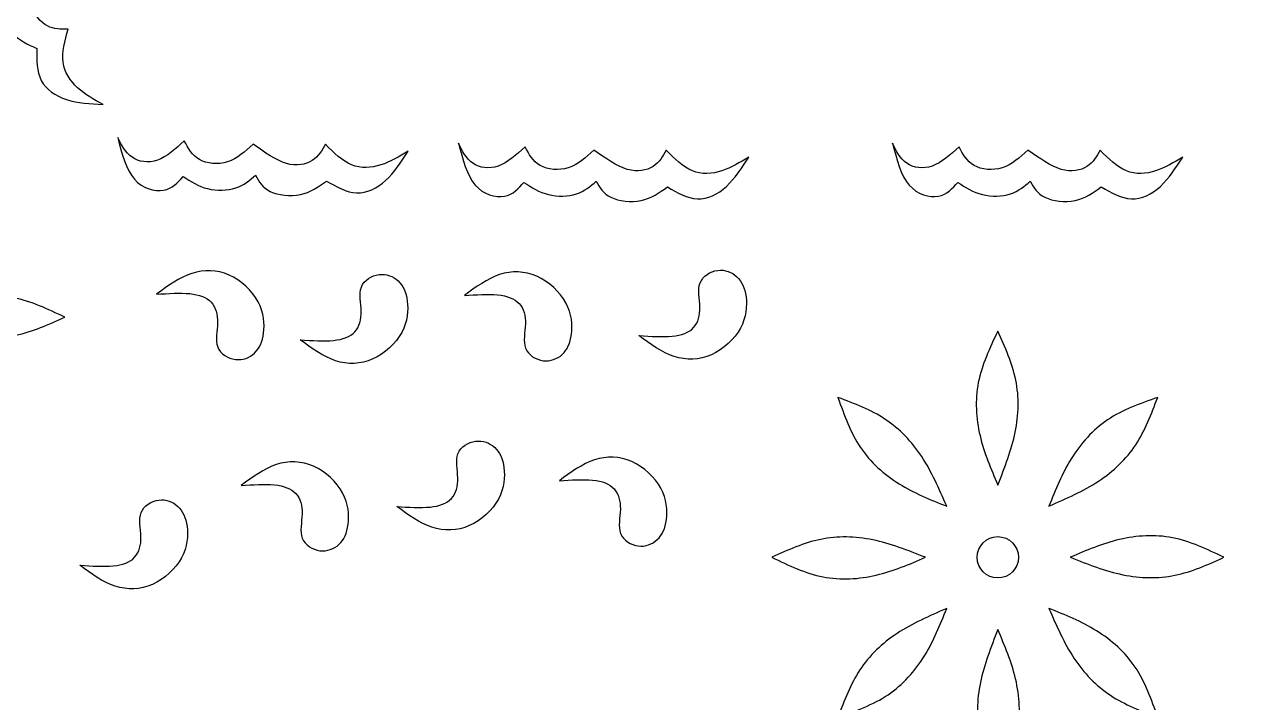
# Model space of a CAD drawing. Header units: millimetres. Extents: x 30 to 570, y 16 to 401.
# Drawn here: x 92.3 to 163.5, y 214.3 to 253.6 of the extents above; entities that cross this region are included whole.
import ezdxf

# ---------------------------------------------------------------- set-up
doc = ezdxf.new("R2010")
doc.units = ezdxf.units.MM
doc.layers.add('Default', color=7, linetype='Continuous')
doc.layers.add('DV1_Layer_1', color=7, linetype='Continuous')

# ---------------------------------------------------------------- blocks, each defined once
blk = doc.blocks.new('SE')
at = {"layer": 'DV1_Layer_1', "color": 7, "linetype": 'Continuous'}
blk.add_circle((148.851, 222.704), 1.201, dxfattribs=at)
for points, knots in [([(300.174, 19.959), (298.126, 20.003), (296.078, 20.048), (294.365, 20.471), (292.65, 20.894), (291.27, 21.695), (290.402, 22.741), (289.534, 23.788), (289.178, 25.079), (288.822, 26.37), (287.263, 26.325), (284.147, 26.236), (281.209, 28.284), (280.051, 29.419), (278.894, 30.555), (278.048, 31.801), (277.202, 33.048), (276.49, 32.424), (275.065, 31.178), (271.86, 31.534), (270.68, 32.313), (269.5, 33.092), (268.743, 34.472), (267.986, 35.853), (267.051, 34.873), (266.116, 33.894), (264.736, 33.382), (263.356, 32.87), (261.531, 32.825), (260.129, 33.159), (258.726, 33.493), (257.747, 34.205), (257.079, 35.073), (256.411, 35.942), (256.055, 36.966), (255.699, 37.989), (253.829, 37.9), (250.089, 37.722), (244.213, 39.859), (238.87, 42.263), (234.952, 41.907), (233.016, 41.418), (231.079, 40.928), (229.165, 40.126), (227.139, 38.791), (225.114, 37.455), (222.977, 35.585), (220.461, 33.872), (217.946, 32.157), (212.158, 29.041), (208.285, 27.038), (201.963, 24.99), (198.958, 24.344), (195.953, 23.699), (193.104, 23.431), (189.431, 23.498), (185.758, 23.565), (181.261, 23.966), (177.099, 25.279), (172.936, 26.592), (165.279, 31.044), (156.909, 35.496), (153.214, 37.077), (149.519, 38.657), (146.313, 39.592), (143.486, 40.015), (140.659, 40.438), (138.21, 40.349), (135.873, 39.659), (133.536, 38.969), (129.084, 36.387), (124.276, 35.585), (121.983, 35.407), (119.69, 35.229), (117.509, 35.274), (115.661, 35.63), (113.814, 35.986), (112.3, 36.654), (110.786, 37.322), (109.896, 35.808), (108.115, 32.781), (104.553, 31.534), (102.862, 31.245), (101.17, 30.955), (99.567, 31), (98.209, 31.534), (96.851, 32.068), (95.738, 33.092), (94.959, 34.205), (94.18, 35.318), (93.735, 36.52), (93.423, 37.789), (93.112, 39.058), (92.934, 40.394), (92.756, 41.729), (90.173, 40.883), (87.591, 40.037), (84.564, 39.214), (81.537, 38.39), (74.591, 36.787), (69.427, 36.431), (66.6, 36.676), (63.773, 36.921), (60.701, 37.589), (57.407, 38.902), (54.112, 40.215), (50.595, 42.174), (48.236, 45.179), (45.876, 48.185), (43.472, 56.287), (44.808, 61.362), (45.943, 63.41), (47.078, 65.458), (48.681, 67.017), (50.283, 68.575), (47.523, 70.89), (44.763, 73.205), (42.003, 75.52), (44.451, 78.147), (46.9, 80.773), (49.349, 83.4), (46.766, 85.804), (44.184, 88.208), (41.602, 90.612), (44.14, 93.239), (46.677, 95.865), (49.215, 98.492), (46.633, 101.119), (44.051, 103.746), (41.469, 106.372), (44.14, 109.043), (46.811, 111.715), (49.482, 114.386), (46.677, 116.879), (43.873, 119.372), (41.068, 121.865), (43.338, 124.625), (45.609, 127.386), (47.879, 130.146), (45.119, 132.684), (42.359, 135.221), (39.599, 137.759), (41.958, 140.385), (44.318, 143.012), (46.677, 145.639), (44.006, 147.998), (41.335, 150.358), (38.664, 152.718), (41.335, 155.3), (44.006, 157.882), (46.677, 160.464), (43.917, 162.868), (41.157, 165.272), (38.397, 167.676), (41.157, 170.392), (43.917, 173.108), (46.677, 175.823), (43.784, 178.094), (40.89, 180.364), (37.996, 182.635), (40.623, 185.306), (43.249, 187.977), (45.876, 190.649), (43.427, 193.142), (40.979, 195.635), (38.53, 198.128), (41.379, 200.487), (44.229, 202.847), (47.078, 205.207), (44.629, 207.7), (42.181, 210.193), (39.732, 212.686), (42.136, 215.224), (44.54, 217.761), (46.944, 220.299), (44.273, 222.658), (41.602, 225.018), (38.931, 227.378), (41.29, 230.316), (43.65, 233.254), (46.01, 236.193), (43.472, 238.374), (40.934, 240.555), (38.397, 242.737), (40.934, 245.675), (43.472, 248.614), (46.01, 251.552), (43.027, 253.555), (40.044, 255.559), (37.061, 257.562), (39.777, 259.833), (42.492, 262.103), (45.208, 264.374), (42.27, 267.045), (39.332, 269.716), (36.393, 272.387), (39.332, 274.925), (42.27, 277.463), (45.208, 280), (42.403, 282.493), (39.599, 284.986), (36.794, 287.48), (39.821, 290.062), (42.849, 292.644), (45.876, 295.226), (43.249, 297.808), (40.623, 300.39), (37.996, 302.973), (41.068, 305.288), (44.14, 307.603), (47.212, 309.918), (44.496, 311.877), (41.78, 313.835), (39.064, 315.794), (41.825, 318.51), (44.585, 321.226), (47.345, 323.941), (44.407, 326.791), (41.469, 329.64), (38.53, 332.489), (41.602, 334.804), (44.674, 337.119), (47.746, 339.434), (44.897, 342.239), (42.047, 345.044), (39.198, 347.849), (42.003, 349.941), (44.808, 352.034), (47.612, 354.126), (44.763, 356.174), (41.914, 358.222), (39.064, 360.27), (41.825, 363.075), (44.585, 365.879), (47.345, 368.684), (44.852, 370.776), (42.359, 372.869), (39.866, 374.961)], [0, 0, 0, 0, 0.011364, 0.011364, 0.011364, 0.022727, 0.022727, 0.022727, 0.034091, 0.034091, 0.034091, 0.045455, 0.056818, 0.056818, 0.056818, 0.068182, 0.068182, 0.068182, 0.079545, 0.090909, 0.090909, 0.090909, 0.102273, 0.102273, 0.102273, 0.113636, 0.113636, 0.113636, 0.125, 0.125, 0.125, 0.136364, 0.136364, 0.136364, 0.147727, 0.147727, 0.147727, 0.159091, 0.170455, 0.181818, 0.193182, 0.193182, 0.193182, 0.204545, 0.204545, 0.204545, 0.215909, 0.215909, 0.215909, 0.227273, 0.238636, 0.25, 0.25, 0.25, 0.261364, 0.261364, 0.261364, 0.272727, 0.272727, 0.272727, 0.284091, 0.295455, 0.295455, 0.295455, 0.306818, 0.306818, 0.306818, 0.318182, 0.318182, 0.318182, 0.329545, 0.340909, 0.340909, 0.340909, 0.352273, 0.352273, 0.352273, 0.363636, 0.363636, 0.363636, 0.375, 0.386364, 0.386364, 0.386364, 0.397727, 0.397727, 0.397727, 0.409091, 0.409091, 0.409091, 0.420455, 0.420455, 0.420455, 0.431818, 0.431818, 0.431818, 0.443182, 0.443182, 0.443182, 0.454545, 0.465909, 0.465909, 0.465909, 0.477273, 0.477273, 0.477273, 0.488636, 0.488636, 0.488636, 0.5, 0.511364, 0.511364, 0.511364, 0.522727, 0.522727, 0.522727, 0.534091, 0.534091, 0.534091, 0.545455, 0.545455, 0.545455, 0.556818, 0.556818, 0.556818, 0.568182, 0.568182, 0.568182, 0.579545, 0.579545, 0.579545, 0.590909, 0.590909, 0.590909, 0.602273, 0.602273, 0.602273, 0.613636, 0.613636, 0.613636, 0.625, 0.625, 0.625, 0.636364, 0.636364, 0.636364, 0.647727, 0.647727, 0.647727, 0.659091, 0.659091, 0.659091, 0.670455, 0.670455, 0.670455, 0.681818, 0.681818, 0.681818, 0.693182, 0.693182, 0.693182, 0.704545, 0.704545, 0.704545, 0.715909, 0.715909, 0.715909, 0.727273, 0.727273, 0.727273, 0.738636, 0.738636, 0.738636, 0.75, 0.75, 0.75, 0.761364, 0.761364, 0.761364, 0.772727, 0.772727, 0.772727, 0.784091, 0.784091, 0.784091, 0.795455, 0.795455, 0.795455, 0.806818, 0.806818, 0.806818, 0.818182, 0.818182, 0.818182, 0.829545, 0.829545, 0.829545, 0.840909, 0.840909, 0.840909, 0.852273, 0.852273, 0.852273, 0.863636, 0.863636, 0.863636, 0.875, 0.875, 0.875, 0.886364, 0.886364, 0.886364, 0.897727, 0.897727, 0.897727, 0.909091, 0.909091, 0.909091, 0.920455, 0.920455, 0.920455, 0.931818, 0.931818, 0.931818, 0.943182, 0.943182, 0.943182, 0.954545, 0.954545, 0.954545, 0.965909, 0.965909, 0.965909, 0.977273, 0.977273, 0.977273, 1, 1, 1, 1]), ([(89.221, 264.03), (88.946, 263.617), (88.67, 263.203), (88.593, 262.264), (88.791, 261.737), (89.648, 260.999), (90.306, 260.787), (90.965, 260.574), (90.708, 260.172), (90.452, 259.77), (90.455, 259.273), (90.457, 258.776), (90.719, 258.183), (91.149, 257.789), (91.578, 257.395), (92.177, 257.199), (92.774, 257.004), (92.7, 256.193), (92.625, 255.383), (92.912, 254.165), (93.273, 253.758), (93.657, 253.555), (94.041, 253.353), (94.449, 253.355), (94.857, 253.358), (94.675, 252.692), (94.493, 252.024), (94.57, 251.442), (94.647, 250.859), (94.983, 250.361), (95.413, 249.966), (95.843, 249.572), (96.366, 249.283), (96.889, 248.994), (96.151, 249.032), (95.413, 249.071), (94.77, 249.279), (94.126, 249.487), (93.578, 249.865), (93.305, 250.387), (93.033, 250.909), (93.035, 251.576), (93.038, 252.242), (92.518, 252.482), (91.997, 252.722), (91.599, 253.172), (91.201, 253.623), (90.925, 254.284), (90.892, 254.79), (90.859, 255.296), (91.069, 255.646), (91.278, 255.995), (90.862, 256.141), (90.446, 256.287), (90.074, 256.625), (89.702, 256.962), (89.374, 257.492), (89.226, 258.02), (89.077, 258.549), (89.107, 259.079), (89.138, 259.608), (88.675, 259.701), (88.212, 259.795), (87.882, 260.195), (87.551, 260.594), (87.353, 261.3), (87.598, 261.99), (87.843, 262.68), (88.532, 263.355), (89.221, 264.03)], [0, 0, 0, 0, 0.04, 0.04, 0.08, 0.08, 0.12, 0.12, 0.12, 0.16, 0.16, 0.16, 0.2, 0.2, 0.2, 0.24, 0.24, 0.24, 0.28, 0.28, 0.32, 0.32, 0.32, 0.36, 0.36, 0.36, 0.4, 0.4, 0.4, 0.44, 0.44, 0.44, 0.48, 0.48, 0.48, 0.52, 0.52, 0.52, 0.56, 0.56, 0.56, 0.6, 0.6, 0.6, 0.64, 0.64, 0.64, 0.68, 0.68, 0.68, 0.72, 0.72, 0.72, 0.76, 0.76, 0.76, 0.8, 0.8, 0.8, 0.84, 0.84, 0.84, 0.88, 0.88, 0.88, 0.92, 0.92, 0.92, 1, 1, 1, 1]), ([(97.742, 247.083), (97.964, 246.638), (98.186, 246.194), (98.575, 245.928), (98.963, 245.661), (99.519, 245.572), (100.052, 245.761), (100.585, 245.95), (101.096, 246.416), (101.607, 246.883), (101.829, 246.461), (102.051, 246.038), (102.484, 245.794), (102.917, 245.55), (103.562, 245.483), (104.117, 245.661), (104.672, 245.839), (105.139, 246.261), (105.605, 246.683), (106.271, 246.216), (106.938, 245.75), (108.137, 245.394), (108.67, 245.506), (109.037, 245.739), (109.404, 245.972), (109.603, 246.327), (109.803, 246.683), (110.292, 246.194), (110.781, 245.705), (111.325, 245.483), (111.869, 245.261), (112.469, 245.306), (113.579, 245.661), (114.091, 245.972), (114.601, 246.283), (114.202, 245.661), (113.802, 245.039), (112.802, 244.128), (112.202, 243.839), (111.614, 243.861), (111.025, 243.884), (110.447, 244.217), (109.87, 244.55), (109.404, 244.217), (108.937, 243.884), (108.348, 243.762), (107.76, 243.639), (107.049, 243.728), (106.138, 244.173), (105.938, 244.528), (105.738, 244.883), (105.405, 244.595), (105.072, 244.306), (104.595, 244.15), (104.117, 243.995), (103.495, 243.973), (102.962, 244.106), (102.429, 244.239), (101.984, 244.528), (101.54, 244.817), (101.229, 244.461), (100.918, 244.106), (100.407, 244.017), (99.896, 243.928), (99.185, 244.106), (98.708, 244.661), (98.23, 245.217), (97.986, 246.15), (97.742, 247.083)], [0, 0, 0, 0, 0.04, 0.04, 0.04, 0.08, 0.08, 0.08, 0.12, 0.12, 0.12, 0.16, 0.16, 0.16, 0.2, 0.2, 0.2, 0.24, 0.24, 0.24, 0.28, 0.28, 0.32, 0.32, 0.32, 0.36, 0.36, 0.36, 0.4, 0.4, 0.4, 0.44, 0.44, 0.48, 0.48, 0.48, 0.52, 0.52, 0.56, 0.56, 0.56, 0.6, 0.6, 0.6, 0.64, 0.64, 0.64, 0.68, 0.68, 0.72, 0.72, 0.72, 0.76, 0.76, 0.76, 0.8, 0.8, 0.8, 0.84, 0.84, 0.84, 0.88, 0.88, 0.88, 0.92, 0.92, 0.92, 1, 1, 1, 1]), ([(117.532, 246.738), (117.755, 246.294), (117.977, 245.85), (118.365, 245.583), (118.754, 245.317), (119.31, 245.228), (119.842, 245.417), (120.376, 245.606), (120.887, 246.072), (121.398, 246.539), (121.62, 246.117), (121.842, 245.694), (122.275, 245.45), (122.708, 245.206), (123.353, 245.139), (123.908, 245.317), (124.463, 245.494), (124.93, 245.917), (125.396, 246.339), (126.062, 245.872), (126.729, 245.406), (127.928, 245.05), (128.461, 245.161), (128.828, 245.394), (129.194, 245.628), (129.394, 245.983), (129.594, 246.339), (130.083, 245.85), (130.572, 245.361), (131.116, 245.139), (131.66, 244.917), (132.26, 244.962), (133.37, 245.317), (133.882, 245.628), (134.392, 245.939), (133.993, 245.317), (133.593, 244.695), (132.593, 243.784), (131.993, 243.495), (131.405, 243.517), (130.816, 243.54), (130.238, 243.873), (129.661, 244.206), (129.194, 243.873), (128.728, 243.54), (128.139, 243.418), (127.551, 243.295), (126.84, 243.384), (125.929, 243.828), (125.729, 244.184), (125.529, 244.539), (125.196, 244.251), (124.863, 243.962), (124.385, 243.806), (123.908, 243.651), (123.286, 243.628), (122.753, 243.762), (122.22, 243.895), (121.775, 244.184), (121.331, 244.473), (121.02, 244.117), (120.709, 243.762), (120.198, 243.673), (119.687, 243.584), (118.976, 243.762), (118.499, 244.317), (118.021, 244.873), (117.777, 245.805), (117.532, 246.738)], [0, 0, 0, 0, 0.04, 0.04, 0.04, 0.08, 0.08, 0.08, 0.12, 0.12, 0.12, 0.16, 0.16, 0.16, 0.2, 0.2, 0.2, 0.24, 0.24, 0.24, 0.28, 0.28, 0.32, 0.32, 0.32, 0.36, 0.36, 0.36, 0.4, 0.4, 0.4, 0.44, 0.44, 0.48, 0.48, 0.48, 0.52, 0.52, 0.56, 0.56, 0.56, 0.6, 0.6, 0.6, 0.64, 0.64, 0.64, 0.68, 0.68, 0.72, 0.72, 0.72, 0.76, 0.76, 0.76, 0.8, 0.8, 0.8, 0.84, 0.84, 0.84, 0.88, 0.88, 0.88, 0.92, 0.92, 0.92, 1, 1, 1, 1]), ([(142.732, 246.738), (142.955, 246.294), (143.177, 245.85), (143.565, 245.583), (143.954, 245.317), (144.51, 245.228), (145.042, 245.417), (145.576, 245.606), (146.087, 246.072), (146.598, 246.539), (146.82, 246.117), (147.042, 245.694), (147.475, 245.45), (147.908, 245.206), (148.553, 245.139), (149.108, 245.317), (149.663, 245.494), (150.13, 245.917), (150.596, 246.339), (151.262, 245.872), (151.929, 245.406), (153.128, 245.05), (153.661, 245.161), (154.028, 245.394), (154.394, 245.628), (154.594, 245.983), (154.794, 246.339), (155.283, 245.85), (155.772, 245.361), (156.316, 245.139), (156.86, 244.917), (157.46, 244.962), (158.57, 245.317), (159.082, 245.628), (159.592, 245.939), (159.193, 245.317), (158.793, 244.695), (157.793, 243.784), (157.193, 243.495), (156.605, 243.517), (156.016, 243.54), (155.438, 243.873), (154.861, 244.206), (154.394, 243.873), (153.928, 243.54), (153.339, 243.418), (152.751, 243.295), (152.04, 243.384), (151.129, 243.828), (150.929, 244.184), (150.729, 244.539), (150.396, 244.251), (150.063, 243.962), (149.585, 243.806), (149.108, 243.651), (148.486, 243.628), (147.953, 243.762), (147.42, 243.895), (146.975, 244.184), (146.531, 244.473), (146.22, 244.117), (145.909, 243.762), (145.398, 243.673), (144.887, 243.584), (144.176, 243.762), (143.699, 244.317), (143.221, 244.873), (142.977, 245.805), (142.732, 246.738)], [0, 0, 0, 0, 0.04, 0.04, 0.04, 0.08, 0.08, 0.08, 0.12, 0.12, 0.12, 0.16, 0.16, 0.16, 0.2, 0.2, 0.2, 0.24, 0.24, 0.24, 0.28, 0.28, 0.32, 0.32, 0.32, 0.36, 0.36, 0.36, 0.4, 0.4, 0.4, 0.44, 0.44, 0.48, 0.48, 0.48, 0.52, 0.52, 0.56, 0.56, 0.56, 0.6, 0.6, 0.6, 0.64, 0.64, 0.64, 0.68, 0.68, 0.72, 0.72, 0.72, 0.76, 0.76, 0.76, 0.8, 0.8, 0.8, 0.84, 0.84, 0.84, 0.88, 0.88, 0.88, 0.92, 0.92, 0.92, 1, 1, 1, 1]), ([(99.997, 237.978), (100.664, 238.467), (101.33, 238.956), (102.041, 239.189), (102.752, 239.422), (103.507, 239.4), (104.206, 239.089), (104.906, 238.778), (105.551, 238.178), (106.239, 236.912), (106.284, 236.246), (106.15, 235.202), (105.972, 234.824), (105.684, 234.558), (105.395, 234.291), (104.995, 234.135), (104.573, 234.191), (104.151, 234.247), (103.707, 234.513), (103.396, 235.313), (103.529, 235.846), (103.54, 236.323), (103.552, 236.801), (103.44, 237.223), (103.174, 237.512), (102.907, 237.801), (102.485, 237.956), (101.93, 238.012), (101.375, 238.067), (100.686, 238.023), (99.997, 237.978)], [0, 0, 0, 0, 0.083333, 0.083333, 0.083333, 0.166667, 0.166667, 0.166667, 0.25, 0.25, 0.333333, 0.333333, 0.416667, 0.416667, 0.416667, 0.5, 0.5, 0.5, 0.583333, 0.583333, 0.666667, 0.666667, 0.666667, 0.75, 0.75, 0.75, 0.833333, 0.833333, 0.833333, 1, 1, 1, 1]), ([(108.34, 235.329), (109.006, 234.84), (109.673, 234.352), (110.384, 234.118), (111.094, 233.885), (111.85, 233.907), (112.549, 234.218), (113.249, 234.529), (113.894, 235.129), (114.582, 236.395), (114.627, 237.062), (114.493, 238.105), (114.315, 238.483), (114.027, 238.75), (113.738, 239.016), (113.338, 239.172), (112.916, 239.117), (112.494, 239.061), (112.05, 238.794), (111.739, 237.995), (111.872, 237.461), (111.883, 236.984), (111.894, 236.506), (111.783, 236.084), (111.517, 235.795), (111.25, 235.507), (110.828, 235.351), (110.273, 235.296), (109.717, 235.24), (109.029, 235.285), (108.34, 235.329)], [0, 0, 0, 0, 0.083333, 0.083333, 0.083333, 0.166667, 0.166667, 0.166667, 0.25, 0.25, 0.333333, 0.333333, 0.416667, 0.416667, 0.416667, 0.5, 0.5, 0.5, 0.583333, 0.583333, 0.666667, 0.666667, 0.666667, 0.75, 0.75, 0.75, 0.833333, 0.833333, 0.833333, 1, 1, 1, 1]), ([(117.873, 237.906), (118.539, 238.394), (119.205, 238.883), (119.916, 239.117), (120.627, 239.35), (121.382, 239.327), (122.082, 239.017), (122.782, 238.706), (123.426, 238.106), (124.114, 236.84), (124.159, 236.173), (124.026, 235.129), (123.848, 234.751), (123.559, 234.485), (123.271, 234.219), (122.871, 234.063), (122.449, 234.118), (122.027, 234.174), (121.582, 234.441), (121.271, 235.24), (121.405, 235.773), (121.416, 236.251), (121.427, 236.728), (121.316, 237.151), (121.049, 237.439), (120.783, 237.728), (120.36, 237.884), (119.805, 237.939), (119.25, 237.995), (118.561, 237.95), (117.873, 237.906)], [0, 0, 0, 0, 0.083333, 0.083333, 0.083333, 0.166667, 0.166667, 0.166667, 0.25, 0.25, 0.333333, 0.333333, 0.416667, 0.416667, 0.416667, 0.5, 0.5, 0.5, 0.583333, 0.583333, 0.666667, 0.666667, 0.666667, 0.75, 0.75, 0.75, 0.833333, 0.833333, 0.833333, 1, 1, 1, 1]), ([(128.008, 235.574), (128.675, 235.086), (129.341, 234.597), (130.052, 234.364), (130.763, 234.13), (131.518, 234.153), (132.218, 234.464), (132.917, 234.775), (133.562, 235.374), (134.25, 236.641), (134.295, 237.307), (134.162, 238.351), (133.984, 238.729), (133.695, 238.995), (133.406, 239.262), (133.006, 239.417), (132.584, 239.362), (132.162, 239.306), (131.718, 239.04), (131.407, 238.24), (131.54, 237.707), (131.552, 237.229), (131.563, 236.752), (131.451, 236.329), (131.185, 236.041), (130.918, 235.752), (130.496, 235.596), (129.941, 235.541), (129.386, 235.485), (128.697, 235.53), (128.008, 235.574)], [0, 0, 0, 0, 0.083333, 0.083333, 0.083333, 0.166667, 0.166667, 0.166667, 0.25, 0.25, 0.333333, 0.333333, 0.416667, 0.416667, 0.416667, 0.5, 0.5, 0.5, 0.583333, 0.583333, 0.666667, 0.666667, 0.666667, 0.75, 0.75, 0.75, 0.833333, 0.833333, 0.833333, 1, 1, 1, 1]), ([(85.737, 236.646), (86.67, 237.046), (88.536, 237.846), (90.668, 237.979), (92.712, 237.579), (93.689, 237.113), (94.667, 236.646), (93.734, 236.224), (92.801, 235.802), (91.823, 235.602), (90.846, 235.402), (89.824, 235.424), (88.802, 235.635), (87.781, 235.846), (86.759, 236.246), (85.737, 236.646)], [0, 0, 0, 0, 0.142857, 0.285714, 0.285714, 0.428571, 0.428571, 0.428571, 0.571429, 0.571429, 0.571429, 0.714286, 0.714286, 0.714286, 1, 1, 1, 1]), ([(148.851, 226.902), (148.451, 227.835), (147.651, 229.701), (147.518, 231.833), (147.918, 233.877), (148.384, 234.855), (148.851, 235.832), (149.273, 234.899), (149.695, 233.966), (149.895, 232.989), (150.095, 232.011), (150.072, 230.989), (149.862, 229.968), (149.65, 228.946), (149.251, 227.924), (148.851, 226.902)], [0, 0, 0, 0, 0.142857, 0.285714, 0.285714, 0.428571, 0.428571, 0.428571, 0.571429, 0.571429, 0.571429, 0.714286, 0.714286, 0.714286, 1, 1, 1, 1]), ([(145.882, 225.672), (144.94, 226.049), (143.998, 226.426), (143.126, 226.968), (142.254, 227.51), (141.453, 228.217), (140.872, 229.081), (140.291, 229.944), (139.929, 230.965), (139.568, 231.986), (140.526, 231.625), (141.484, 231.264), (142.317, 230.714), (143.149, 230.164), (143.856, 229.426), (144.429, 228.554), (145.003, 227.683), (145.443, 226.677), (145.882, 225.672)], [0, 0, 0, 0, 0.142857, 0.142857, 0.142857, 0.285714, 0.285714, 0.285714, 0.428571, 0.428571, 0.428571, 0.571429, 0.571429, 0.571429, 0.714286, 0.714286, 0.714286, 1, 1, 1, 1]), ([(151.82, 225.673), (152.196, 226.615), (152.574, 227.558), (153.115, 228.43), (153.657, 229.301), (154.364, 230.102), (155.228, 230.684), (156.092, 231.265), (157.113, 231.626), (158.134, 231.987), (157.773, 231.029), (157.411, 230.071), (156.862, 229.238), (156.312, 228.406), (155.574, 227.699), (154.702, 227.126), (153.83, 226.552), (152.825, 226.113), (151.82, 225.673)], [0, 0, 0, 0, 0.142857, 0.142857, 0.142857, 0.285714, 0.285714, 0.285714, 0.428571, 0.428571, 0.428571, 0.571429, 0.571429, 0.571429, 0.714286, 0.714286, 0.714286, 1, 1, 1, 1]), ([(113.948, 225.655), (114.615, 225.167), (115.281, 224.678), (115.992, 224.445), (116.703, 224.211), (117.458, 224.234), (118.158, 224.545), (118.857, 224.856), (119.502, 225.455), (120.19, 226.722), (120.235, 227.388), (120.102, 228.432), (119.924, 228.81), (119.635, 229.076), (119.346, 229.343), (118.946, 229.498), (118.525, 229.443), (118.103, 229.387), (117.658, 229.121), (117.347, 228.321), (117.48, 227.788), (117.492, 227.31), (117.503, 226.833), (117.391, 226.41), (117.125, 226.122), (116.859, 225.833), (116.436, 225.677), (115.881, 225.622), (115.326, 225.566), (114.637, 225.611), (113.948, 225.655)], [0, 0, 0, 0, 0.083333, 0.083333, 0.083333, 0.166667, 0.166667, 0.166667, 0.25, 0.25, 0.333333, 0.333333, 0.416667, 0.416667, 0.416667, 0.5, 0.5, 0.5, 0.583333, 0.583333, 0.666667, 0.666667, 0.666667, 0.75, 0.75, 0.75, 0.833333, 0.833333, 0.833333, 1, 1, 1, 1]), ([(123.388, 227.149), (124.054, 227.638), (124.721, 228.127), (125.431, 228.36), (126.142, 228.593), (126.898, 228.571), (127.597, 228.26), (128.297, 227.949), (128.941, 227.349), (129.63, 226.083), (129.674, 225.417), (129.541, 224.373), (129.363, 223.995), (129.074, 223.729), (128.786, 223.462), (128.386, 223.306), (127.964, 223.362), (127.542, 223.418), (127.097, 223.684), (126.786, 224.484), (126.92, 225.017), (126.931, 225.494), (126.942, 225.972), (126.831, 226.394), (126.564, 226.683), (126.298, 226.972), (125.876, 227.127), (125.32, 227.183), (124.765, 227.238), (124.076, 227.194), (123.388, 227.149)], [0, 0, 0, 0, 0.083333, 0.083333, 0.083333, 0.166667, 0.166667, 0.166667, 0.25, 0.25, 0.333333, 0.333333, 0.416667, 0.416667, 0.416667, 0.5, 0.5, 0.5, 0.583333, 0.583333, 0.666667, 0.666667, 0.666667, 0.75, 0.75, 0.75, 0.833333, 0.833333, 0.833333, 1, 1, 1, 1]), ([(104.905, 226.876), (105.571, 227.364), (106.238, 227.853), (106.948, 228.086), (107.659, 228.319), (108.415, 228.297), (109.114, 227.986), (109.814, 227.675), (110.459, 227.075), (111.147, 225.809), (111.192, 225.143), (111.058, 224.099), (110.88, 223.721), (110.592, 223.455), (110.303, 223.188), (109.903, 223.033), (109.481, 223.088), (109.059, 223.144), (108.614, 223.41), (108.304, 224.21), (108.437, 224.743), (108.448, 225.22), (108.459, 225.698), (108.348, 226.12), (108.082, 226.409), (107.815, 226.698), (107.393, 226.853), (106.838, 226.909), (106.282, 226.965), (105.594, 226.92), (104.905, 226.876)], [0, 0, 0, 0, 0.083333, 0.083333, 0.083333, 0.166667, 0.166667, 0.166667, 0.25, 0.25, 0.333333, 0.333333, 0.416667, 0.416667, 0.416667, 0.5, 0.5, 0.5, 0.583333, 0.583333, 0.666667, 0.666667, 0.666667, 0.75, 0.75, 0.75, 0.833333, 0.833333, 0.833333, 1, 1, 1, 1]), ([(95.548, 222.24), (96.214, 221.752), (96.881, 221.263), (97.591, 221.03), (98.302, 220.796), (99.058, 220.819), (99.757, 221.13), (100.457, 221.441), (101.102, 222.04), (101.79, 223.307), (101.835, 223.973), (101.701, 225.017), (101.523, 225.395), (101.235, 225.661), (100.946, 225.928), (100.546, 226.083), (100.124, 226.028), (99.702, 225.972), (99.257, 225.706), (98.947, 224.906), (99.08, 224.373), (99.091, 223.895), (99.102, 223.418), (98.991, 222.996), (98.725, 222.707), (98.458, 222.418), (98.036, 222.263), (97.481, 222.207), (96.925, 222.151), (96.237, 222.196), (95.548, 222.24)], [0, 0, 0, 0, 0.083333, 0.083333, 0.083333, 0.166667, 0.166667, 0.166667, 0.25, 0.25, 0.333333, 0.333333, 0.416667, 0.416667, 0.416667, 0.5, 0.5, 0.5, 0.583333, 0.583333, 0.666667, 0.666667, 0.666667, 0.75, 0.75, 0.75, 0.833333, 0.833333, 0.833333, 1, 1, 1, 1]), ([(144.653, 222.703), (143.72, 222.303), (141.854, 221.504), (139.722, 221.37), (137.678, 221.77), (136.7, 222.237), (135.723, 222.703), (136.656, 223.125), (137.589, 223.547), (138.566, 223.747), (139.544, 223.947), (140.566, 223.925), (141.588, 223.714), (142.609, 223.503), (143.631, 223.103), (144.653, 222.703)], [0, 0, 0, 0, 0.142857, 0.285714, 0.285714, 0.428571, 0.428571, 0.428571, 0.571429, 0.571429, 0.571429, 0.714286, 0.714286, 0.714286, 1, 1, 1, 1]), ([(153.05, 222.704), (153.983, 223.104), (155.849, 223.904), (157.981, 224.037), (160.024, 223.637), (161.002, 223.171), (161.979, 222.704), (161.046, 222.282), (160.113, 221.86), (159.136, 221.66), (158.159, 221.46), (157.137, 221.483), (156.115, 221.694), (155.093, 221.905), (154.071, 222.305), (153.05, 222.704)], [0, 0, 0, 0, 0.142857, 0.285714, 0.285714, 0.428571, 0.428571, 0.428571, 0.571429, 0.571429, 0.571429, 0.714286, 0.714286, 0.714286, 1, 1, 1, 1]), ([(145.883, 219.735), (145.506, 218.792), (145.129, 217.85), (144.587, 216.978), (144.045, 216.106), (143.338, 215.305), (142.475, 214.724), (141.611, 214.143), (140.59, 213.782), (139.569, 213.42), (139.93, 214.379), (140.291, 215.337), (140.841, 216.169), (141.391, 217.002), (142.129, 217.709), (143.001, 218.282), (143.872, 218.855), (144.878, 219.295), (145.883, 219.735)], [0, 0, 0, 0, 0.142857, 0.142857, 0.142857, 0.285714, 0.285714, 0.285714, 0.428571, 0.428571, 0.428571, 0.571429, 0.571429, 0.571429, 0.714286, 0.714286, 0.714286, 1, 1, 1, 1]), ([(151.82, 219.736), (152.763, 219.359), (153.705, 218.981), (154.577, 218.44), (155.449, 217.898), (156.25, 217.191), (156.831, 216.327), (157.412, 215.463), (157.774, 214.442), (158.135, 213.421), (157.177, 213.782), (156.218, 214.144), (155.386, 214.693), (154.554, 215.243), (153.847, 215.982), (153.273, 216.853), (152.7, 217.725), (152.26, 218.73), (151.82, 219.736)], [0, 0, 0, 0, 0.142857, 0.142857, 0.142857, 0.285714, 0.285714, 0.285714, 0.428571, 0.428571, 0.428571, 0.571429, 0.571429, 0.571429, 0.714286, 0.714286, 0.714286, 1, 1, 1, 1]), ([(148.852, 218.505), (149.252, 217.573), (150.051, 215.707), (150.185, 213.574), (149.785, 211.531), (149.318, 210.553), (148.852, 209.576), (148.43, 210.509), (148.008, 211.442), (147.808, 212.419), (147.608, 213.396), (147.63, 214.418), (147.841, 215.44), (148.052, 216.462), (148.452, 217.484), (148.852, 218.505)], [0, 0, 0, 0, 0.142857, 0.285714, 0.285714, 0.428571, 0.428571, 0.428571, 0.571429, 0.571429, 0.571429, 0.714286, 0.714286, 0.714286, 1, 1, 1, 1])]:
    blk.add_open_spline(points, degree=3, knots=knots, dxfattribs=at)

msp = doc.modelspace()

# ---------------------------------------------------------------- block references
at = {"layer": 'Default'}
msp.add_blockref('SE', (0, 0), dxfattribs=at)

doc.saveas('drawing.dxf')
